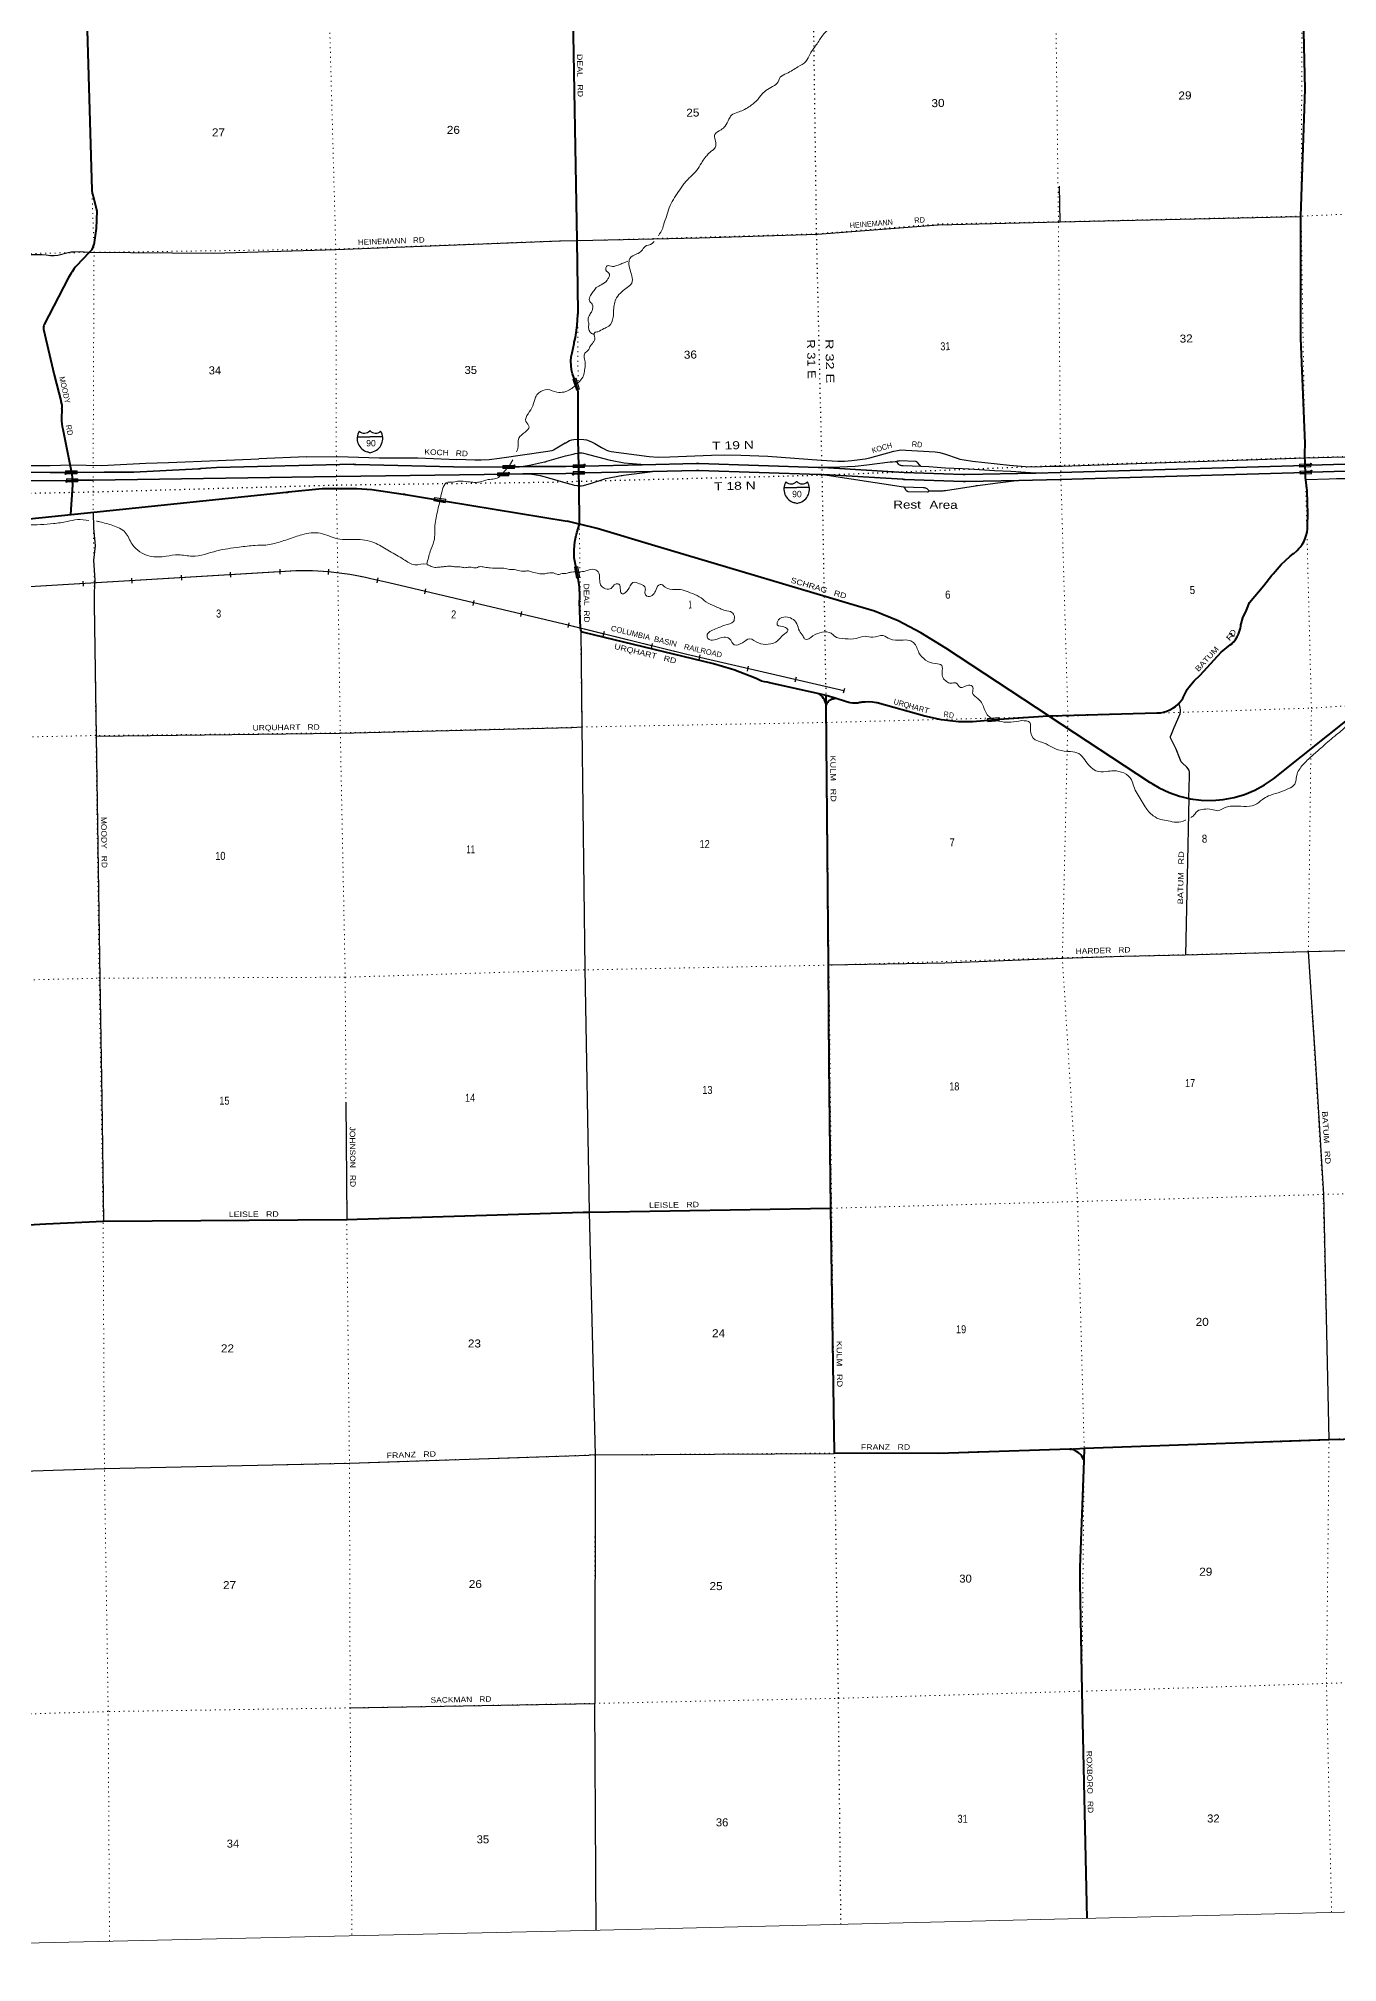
# Model space of a CAD drawing. Header units: feet. Extents: x 497223 to 751810, y -177792 to 12311.
# Drawn here: x 520297 to 548711, y -177792 to -135716 of the extents above; entities that cross this region are included whole.
import ezdxf
from ezdxf.enums import TextEntityAlignment as Align

# ---------------------------------------------------------------- set-up
doc = ezdxf.new("R2010")
doc.units = ezdxf.units.FT
doc.header["$LTSCALE"] = 70
doc.header["$PDMODE"] = 32
doc.header["$PDSIZE"] = 35
doc.linetypes.add('DOTTED', pattern=[1.5, 0.3, -1.2])
for name, color, linetype, lineweight in [('15', 7, 'Continuous', 25), ('18', 7, 'Continuous', 35), ('19', 7, 'Continuous', 25), ('26', 7, 'Continuous', 40), ('29', 7, 'Continuous', 25), ('34', 7, 'Continuous', 25), ('39', 7, 'Continuous', 13), ('4', 7, 'Continuous', 13), ('55', 7, 'Continuous', 13), ('6', 7, 'DOTTED', 25), ('61', 7, 'Continuous', 13), ('7', 7, 'DOTTED', 13)]:
    doc.layers.add(name, color=color, linetype=linetype, lineweight=lineweight)
for name, color, linetype in [('27', 7, 'Continuous'), ('30', 7, 'Continuous'), ('45', 7, 'Continuous')]:
    doc.layers.add(name, color=color, linetype=linetype)

msp = doc.modelspace()

# ---------------------------------------------------------------- linework, layer by layer
at = {"layer": '15'}
for p, q in [((527544.27, -144296.98), (527547.17, -144294.07)), ((527550.34, -144296.45), (527546.91, -144294.07)), ((527271.56, -144428.45), (527547.97, -144428.45)), ((527547.97, -144774.03), (527484.08, -144756.07)), ((527547.44, -144774.29), (527611.07, -144755.55)), ((536605.78, -145537.96), (536882.19, -145537.96)), ((536878.49, -145406.49), (536881.39, -145403.58)), ((536884.56, -145405.96), (536881.13, -145403.58)), ((536882.19, -145883.54), (536818.3, -145865.58)), ((536881.66, -145883.8), (536945.29, -145865.06))]:
    msp.add_line(p, q, dxfattribs=at)
for points in [[(527823.33, -144428.45), (527547.44, -144428.45), (527547.97, -144428.45)], [(537157.55, -145537.96), (536881.66, -145537.96), (536882.19, -145537.96)]]:
    msp.add_lwpolyline(points, dxfattribs=at)
for centre, radius, start, end in [((527574.19, -144463.55), 306.13, 148.44436, 254.43378), ((527425.59, -144180.95), 165.66, 227.34248, 315.8117), ((527669.28, -144180.95), 165.66, 224.18831, 312.69403), ((527520.68, -144463.55), 306.13, 283.08087, 31.62484), ((536908.41, -145573.06), 306.13, 148.44434, 254.43386), ((536759.81, -145290.46), 165.66, 227.34267, 315.8118), ((537003.5, -145290.46), 165.66, 224.18852, 312.69416), ((536854.9, -145573.06), 306.13, 283.08077, 31.62493)]:
    msp.add_arc(centre, radius, start, end, dxfattribs=at)
at = {"layer": '18'}
for p, q in [((531831.42, -145074.24), (532115.68, -145067.94)), ((530888.01, -145238.66), (531834.97, -145226.02)), ((531834.97, -145226.19), (532117.84, -145219.93)), ((542105.29, -145218.4), (542114.29, -145218.2))]:
    msp.add_line(p, q, dxfattribs=at)
for points in [[(548004.78, -145051.98), (548130.42, -145048.36), (553329.96, -144894.86), (558671.29, -144739.2), (559716.94, -144716.31)], [(521016.75, -145206.7), (521141.01, -145206.07), (521733, -145203.05), (522384, -145198.05), (523796, -145126.32), (523826.33, -145124.78), (523846, -145123.18), (524193.38, -145094.88), (527186, -145027.61), (527211, -145030.05), (527236, -145030.69), (529684, -145093.05), (530706, -145081.64), (530821.87, -145080.34)], [(530821.87, -145080.34), (531027, -145078.05), (531831.42, -145074.19)], [(532115.68, -145067.94), (532237.72, -145065.24), (533499.83, -145037.32)], [(537352.28, -145096.08), (534739.87, -145011.26), (534714.59, -145010.44), (534689.87, -145010.99), (533499.83, -145037.32)], [(537377.27, -145248.88), (534740.19, -145163.26), (534715.39, -145162.46), (534690.19, -145163.01), (533728.4, -145184.29)], [(542105.29, -145218.4), (540569.95, -145252.91), (540544.63, -145253.48), (540519.95, -145252.59), (539235.09, -145206.37), (537461.62, -145099.63), (537352.28, -145096.08)], [(542114.29, -145218.2), (542641.27, -145206.35), (548004.78, -145051.98)], [(548010.2, -145203.88), (548140.59, -145200.13), (553334.42, -145046.79), (558675.17, -144891.15), (559781.76, -144866.93)], [(505560.02, -146763.44), (508749, -146635.06), (508774, -146634.05), (508799, -146638.07), (509688, -146639.05), (510958, -146709.05), (511025.54, -146710.9), (512081.22, -146681.07), (513128, -146541.05), (518519, -145523.66), (518540.88, -145519.53), (518569, -145515.22), (518903.69, -145463.91), (519808, -145392.04), (519832.74, -145390.07), (519858, -145389.84), (521035.04, -145379.17)], [(510506, -146454.05), (510531, -146455.14), (511400.28, -146492.96), (512320.53, -146437.95), (513203, -146291.53), (513219.37, -146288.81), (513253, -146281.94), (517517, -145411.16), (517542, -145406.05), (517567, -145397.93), (518593.37, -145253.11), (519801, -145202.05), (520555, -145209.05), (521016.75, -145206.7)], [(521035.04, -145379.17), (521158.99, -145378.05), (521490, -145375.05), (526812, -145293.05), (530582, -145242.74), (530888.01, -145238.66)], [(532117.84, -145219.93), (532239.37, -145217.24), (533728.4, -145184.29)], [(537451.44, -145260.03), (537426.44, -145250.48), (537377.27, -145248.88)], [(541738.52, -145378.68), (540573.37, -145404.87), (540544.58, -145405.51), (540523.37, -145404.75), (539250.3, -145358.95), (539224.87, -145358.03), (539200.3, -145356.56), (537476.44, -145252.8), (537451.44, -145260.03)], [(541738.52, -145378.68), (542645.16, -145358.3), (548010.2, -145203.88)]]:
    msp.add_lwpolyline(points, dxfattribs=at)
at = {"layer": '19'}
for points in [[(530821.87, -145080.34), (530856, -145075.51), (531034.24, -145050.29), (531363, -144975.93), (531384.17, -144971.14), (531413, -144962.92), (531826.06, -144845.06)], [(531826.06, -144845.08), (531991, -144803.81), (532039.12, -144792.13), (532088.19, -144785.55), (532110.4, -144784.91)], [(533499.83, -145037.32), (533471.39, -145034.6), (533107.05, -144999.71), (532807.66, -144941.74), (532228.16, -144795.07), (532187.06, -144787.9), (532137.69, -144784.13), (532110.4, -144784.91)], [(537352.28, -145096.08), (537402.28, -145092.93), (537821.71, -145084.78), (538160.05, -145070.9), (538418.57, -145036.14), (538929.67, -144975.32), (538940.02, -144974.09), (538979.67, -144971.91), (539032.25, -144969.01), (539040.35, -144969.31), (539051.7, -144971.37), (539051.74, -144971.38)], [(539521.27, -144987), (539518.58, -144984.32), (539513.89, -144980.38), (539508.81, -144976.95), (539503.4, -144974.07), (539497.97, -144971.72), (539491.83, -144970.07), (539123.32, -144955.08), (539112.83, -144956.13), (539084.83, -144960.99), (539070.87, -144965.15), (539051.74, -144971.38)], [(539111.8, -145022.35), (539097.41, -145002.95), (539095.31, -145000.01), (539090.13, -144993.79), (539084.32, -144988.14), (539077.95, -144983.13), (539071.09, -144978.82), (539063.82, -144975.25), (539056.22, -144972.45), (539051.74, -144971.38)], [(539602.88, -145075.49), (539208.62, -145062.12), (539184.76, -145061.33), (539158.62, -145055.95), (539152.7, -145053.84), (539143.28, -145049.33), (539134.39, -145043.87), (539126.12, -145037.5), (539118.56, -145030.3), (539111.79, -145022.35)], [(539602.88, -145075.49), (539578.3, -145048.87), (539521.23, -144987.04)], [(542105.29, -145218.4), (541562.43, -145181.76), (541208.62, -145169.18), (540657.22, -145135.69), (540506.6, -145128.12), (540137.78, -145113.72), (539773.06, -145085.08), (539602.88, -145075.49)], [(531839.93, -145438.32), (531487, -145336.28), (531482.41, -145334.95), (531437, -145322.86), (531278.97, -145280.81), (531089.8, -145251.19), (530898.57, -145241.5), (530888.01, -145238.66)], [(532120.87, -145500.82), (532119.36, -145500.91), (532070.77, -145498.62), (532022.68, -145491.26), (531975.63, -145478.92), (531839.94, -145438.51)], [(532120.87, -145500.82), (532167.92, -145498.11), (532215.92, -145490.26), (532243.34, -145483.4), (532373.06, -145445.48), (532707.67, -145341.4), (533041.32, -145274.87), (533066.32, -145270.73), (533091.32, -145266.26), (533678.4, -145195.99), (533728.4, -145184.29)], [(537451.44, -145260.03), (537385.16, -145250.07), (537377.27, -145248.88)], [(539784.91, -145612.34), (539762.15, -145590.72), (539756.73, -145585.17), (539744.92, -145574.83), (539732.08, -145565.78), (539718.37, -145558.12), (539703.94, -145551.94), (539688.94, -145547.3), (539673.54, -145544.26), (539657.9, -145542.84), (539215.45, -145525.27), (537451.44, -145260.03)], [(539784.91, -145612.34), (539779.84, -145615.03), (539767.91, -145625.01), (539750.15, -145637.97), (539740.63, -145639.67), (539321.21, -145627.7), (539316.22, -145626.78), (539309.02, -145624.77), (539302.06, -145622.02), (539295.44, -145618.56), (539289.21, -145614.43), (539283.45, -145609.66), (539278.22, -145604.32), (539243.63, -145552.84), (539237.43, -145539.41), (539235.02, -145536.45), (539232.31, -145533.77), (539229.33, -145531.38), (539226.12, -145529.31), (539222.71, -145527.59), (539219.14, -145526.24), (539215.45, -145525.26)], [(539784.91, -145612.34), (539789.27, -145610.58), (539802.26, -145606.48), (539807.15, -145606.22), (540005.2, -145609.67), (540027.24, -145610.05), (540055.2, -145607.95), (540083.39, -145605.82), (540107.98, -145603.97), (540133.39, -145600.05), (540789.8, -145498.7), (540814.8, -145494.35), (540839.8, -145490.88), (541280.14, -145429.8), (541689.87, -145384.11), (541738.52, -145378.68)], [(542105.29, -145218.4), (542114.29, -145219.01), (542114.29, -145218.2)]]:
    msp.add_lwpolyline(points, dxfattribs=at)
at = {"layer": '26'}
for p, q in [((521562, -139873.05), (521509, -140230.05)), ((521400, -140406.05), (521128, -140684.05)), ((520947, -140954.05), (520424.64, -141970.38)), ((520811, -143822.05), (520799, -144027.05)), ((520827, -144260.05), (521016.75, -145206.7)), ((532115.68, -145067.94), (532110.4, -144784.91)), ((532117.84, -145219.93), (532115.68, -145067.94)), ((548010.2, -145203.88), (548004.78, -145051.98)), ((532120.87, -145500.82), (532117.84, -145219.93)), ((532129.25, -146339.83), (532120.87, -145500.82)), ((532129.25, -146339.83), (532129.27, -146339.76)), ((537373.72, -150048.76), (537373.03, -150048.25)), ((537725.18, -150145.33), (537525.96, -150082.89))]:
    msp.add_line(p, q, dxfattribs=at)
for points in [[(548004.78, -145051.98), (547995.46, -144790.53), (548001.14, -144574.35), (547907.08, -142271.6), (547911.82, -139602.69), (548004.55, -136823.17), (547946.66, -134315.46), (547859.49, -130902.71)], [(521263, -131531.05), (521344, -135034.05), (521464, -139035.05)], [(532110.4, -144784.91), (532104.76, -144482.38), (532103.26, -143514.56), (532103.22, -143489.76), (532101.9, -143464.56), (532100.99, -143447.13), (532093.43, -143396.37), (532008.68, -143129.74), (531981.07, -143051.18), (531958.95, -142960.37), (531946.45, -142867.74), (531943.69, -142774.32), (531950.71, -142681.12), (531967.44, -142589.16), (532011.06, -142383.21), (532015.32, -142358.21), (532021.35, -142333.21), (532040.85, -142252.31), (532083.29, -141993.43), (532097.1, -141754.53), (532098.4, -141732.07), (532098.08, -141704.53), (532080.04, -140135.01), (531981.81, -134810.96)], [(521477, -139114.05), (521577, -139484.05), (521562, -139875.05)], [(520407, -142073.05), (520637, -143068.05), (520793, -143665.05)], [(518457, -146386.05), (521510, -146077.05), (525718, -145636.67), (525743, -145634.05), (525768, -145632.05), (526502.89, -145554.71), (527260.93, -145554.61), (527587, -145579.05), (528275, -145680.37), (528300, -145684.05), (528325, -145687.21), (529202.19, -145832.91), (531859.48, -146274.29)], [(521035.04, -145379.17), (521038, -145479.05), (520997, -146128.05)], [(521016.75, -145206.7), (521033, -145310.05), (521035.04, -145379.17)], [(542405.68, -150534.81), (542430.68, -150531.13), (544761.05, -150466.7), (544836.12, -150461.31), (544907.61, -150447.73), (544977.3, -150426.75), (545044.4, -150398.6), (545108.2, -150363.59), (545167.99, -150322.11), (545223.11, -150274.6), (545272.97, -150221.59), (545306.15, -150177.95), (545324.94, -150151.79), (545336.93, -150127.95), (545423.83, -149955.16), (545437.63, -149927.71), (545456.6, -149905.16), (545573.3, -149766.46), (545706.3, -149636.58), (546169.16, -149136.07), (546364.54, -148978.76), (546398.35, -148951.54), (546414.54, -148934.93), (546440.24, -148908.58), (546481.71, -148856.03), (546517.45, -148799.44), (546547.09, -148739.43), (546570.29, -148676.64), (546586.8, -148611.78), (546593.28, -148567.26), (546596.86, -148539.72), (546603.22, -148517.26), (546641.08, -148383.56), (546722.92, -148216.09), (546788.79, -148053.11), (547096.32, -147681.87), (547277.05, -147453.2), (547300.28, -147420.31), (547475.19, -147221.85), (547669.89, -147042.75), (547702.07, -147016.93), (547749.52, -146978.84), (547752.07, -146976.74), (547818.77, -146921.72), (547828.01, -146914.1), (547866.72, -146871.93), (547893.62, -146842.63), (547937.52, -146783.43), (547974.98, -146719.96), (548005.61, -146652.92), (548029.07, -146583.05), (548045.09, -146511.11), (548053.51, -146437.89), (548054.2, -146408.43), (548054.78, -146383.43), (548057.64, -146358.43), (548060.6, -146115.86), (548046.4, -145606.74), (548013.97, -145309.6), (548010.2, -145203.88)], [(532129.25, -146339.83), (532124.36, -146338.67), (531859.49, -146274.54)], [(537373.72, -150048.76), (536283.8, -149805.62), (536238.41, -149795.49), (536233.8, -149794.91), (536177.59, -149785.55), (536113.59, -149767.85), (536051.79, -149743.56), (535992.86, -149712.95), (535507.37, -149525.62), (535504.25, -149524.42), (535457.37, -149510.61), (535058.45, -149393.08), (532223.31, -148706.97), (532199.2, -148701.13), (532173.31, -148682.32), (532170.33, -148678.81), (532166.18, -148672.75), (532164.82, -148670.24), (532156.51, -148645.25), (532155.58, -148620.24), (532133.52, -148028.95), (532132.59, -148003.95), (532135.39, -147978.95), (532137.44, -147914.22), (532128.59, -147713.86), (532098.84, -147515.53), (532016.13, -147074.81), (532015.18, -147060.39), (532013.7, -146890.15), (532030.02, -146720.69), (532058.88, -146578.86), (532062.61, -146560.53), (532072.18, -146528.86), (532129.25, -146339.83)], [(542405.68, -150534.81), (540142.99, -149047.34), (539600.48, -148712.32), (539104.77, -148449.37), (538584.3, -148239.68), (538214.05, -148127.36), (533781.22, -146809.21), (532517.28, -146432.24), (532129.25, -146339.83)], [(537527.75, -150292.9), (537519.13, -150254.83), (537506.4, -150217.31), (537489.81, -150181.31), (537469.54, -150147.25), (537445.83, -150115.5), (537418.93, -150086.4), (537373.72, -150048.76)], [(537525.96, -150082.89), (537524.18, -150082.33), (537373.72, -150048.76)], [(537527.75, -150292.9), (537526.19, -150109.91), (537525.96, -150082.89)], [(537527.75, -150292.9), (537527.88, -150293.49), (537530.33, -150286.78), (537539.68, -150265.79), (537551.17, -150245.89), (537564.68, -150227.29), (537580.06, -150210.22), (537597.13, -150194.84), (537615.73, -150181.33), (537635.63, -150169.84), (537656.63, -150160.5), (537678.48, -150153.39), (537700.96, -150148.62), (537725.18, -150145.33)], [(542405.68, -150534.81), (542380.68, -150537.45), (541308.89, -150606.26), (540732.13, -150660.47), (540710.8, -150662.68), (540682.13, -150662.1), (540575.73, -150660.07), (540422.99, -150656.84), (540239.73, -150638.79), (540052.06, -150614.92), (539687.54, -150534.47), (538641.28, -150243.95), (538627.05, -150240.88), (538536.36, -150227), (538444.72, -150222.68), (538378.13, -150226.53), (538356.42, -150227.78), (538328.13, -150230.64), (538315.45, -150231.92), (538294.94, -150233.99), (538265.45, -150240.69), (538219.91, -150249.05), (538164.15, -150253.33), (538108.24, -150251.77), (538052.8, -150244.37), (538022.17, -150236.96), (538001.67, -150232), (537972.17, -150222.75), (537725.18, -150145.33)], [(537625.81, -161298.76), (537625.75, -161295.01), (537590.6, -158160.32), (537576.15, -155983.68), (537527.75, -150292.9)], [(542405.68, -150534.81), (544602.26, -151978.84), (544627.26, -151993.3), (544652.26, -152008.37), (544811.46, -152104.3), (545029.12, -152207.63), (545256.38, -152287.64), (545490.75, -152343.45), (545729.68, -152374.47), (545970.54, -152380.33), (546210.7, -152360.99), (546447.52, -152316.65), (546678.4, -152247.8), (546900.83, -152155.19), (547112.35, -152039.84), (547310.66, -151903.02), (549112.23, -150472.36)], [(511498.82, -161915.77), (516474, -161823.05), (518531, -161750.05), (520461, -161641.05), (521719, -161582.05), (527032, -161546.05), (532212.91, -161385.75)], [(532212.91, -161385.69), (532350.72, -161382.75), (537622.98, -161298.81), (537625.81, -161298.76)], [(542859.38, -166564.01), (539984.51, -166659.61), (537708.8, -166651.71), (537625.81, -161298.76)], [(543175.17, -166547.02), (543180.31, -166546.74), (548526.72, -166356.7), (553947.24, -166226.99), (559287.29, -166097.55), (562111.58, -166009.32), (563645.03, -165950.05)], [(542859.38, -166564.01), (542881, -166563.29), (543175.17, -166547.02)], [(543166.09, -166815.95), (543154.79, -166789.77), (543137.92, -166754.64), (543117.48, -166721.47), (543093.68, -166690.62), (543066.79, -166662.43), (543037.09, -166637.2), (543004.93, -166615.21), (542970.63, -166596.71), (542934.6, -166581.89), (542897.21, -166570.92), (542883.88, -166568.49), (542859.38, -166564.01)], [(543166.09, -166815.95), (543166.11, -166815.27), (543175.17, -166547.02)], [(543236.35, -176829.64), (543125.54, -171867.08), (543079.11, -169481.89), (543082.08, -169155.55), (543166.09, -166815.95)]]:
    msp.add_lwpolyline(points, dxfattribs=at)
for centre, radius, start, end in [((521917.04, -139003.75), 453.94, 182.18072, 195.38935), ((521214.43, -140169.64), 300.7, 307.98054, 348.41108), ((522718.7, -141946.07), 2030.53, 141.57228, 150.75425), ((520590.52, -142051.18), 184.3, 154.16751, 188.72807), ((520561.43, -143771.13), 254.72, 348.46922, 24.61238), ((521590.92, -144050.06), 792.25, 178.33526, 195.36975)]:
    msp.add_arc(centre, radius, start, end, dxfattribs=at)
at = {"layer": '29'}
for p, q in [((542647.27, -139724.27), (542629.61, -138947.39)), ((531819.3, -144563.6), (531850.65, -144542.52)), ((526163, -144865.05), (525116, -144906.05)), ((532821.21, -144744.99), (533652, -144855.05)), ((531964.64, -150780.27), (532181.18, -150771.89)), ((545459.37, -152324.13), (545388.23, -155759.89)), ((527020.42, -158978.63), (527040.33, -161542.46)), ((532473.67, -166693.45), (532337.23, -166697.6)), ((532471, -166693.05), (537699, -166659.05)), ((527116.36, -172226.01), (532463.68, -172125.67)), ((532494.09, -177088.17), (532463.18, -172126.1))]:
    msp.add_line(p, q, dxfattribs=at)
for points in [[(531715.97, -140141.83), (532088.09, -140134.79), (534748.2, -140075.38), (537337.22, -139991.82), (539973.19, -139788.09), (542645.31, -139726.34), (547897.24, -139611.48)], [(520117.23, -140439.14), (520381.18, -140442.18), (520462.66, -140448.78), (520561.74, -140459.8), (520641.01, -140459.79), (520720.28, -140450.99), (520949.28, -140398.12), (521013.14, -140384.89), (521090.2, -140380.49), (521211.31, -140376.08), (521292.78, -140380.49), (521407.63, -140391.2)], [(521407.63, -140391.2), (524127.24, -140409.24), (526577.94, -140336.08), (526800.77, -140331.63), (531716.48, -140141.86)], [(531819.48, -144563.59), (531564.81, -144716.12), (531525.18, -144733.75), (531441.5, -144746.96), (530384.57, -144901.18), (530155.57, -144927.61), (529977.21, -144940.84), (529842.9, -144940.83), (529446, -144924.05)], [(531819.3, -144563.6), (531912.03, -144509.21), (531963.06, -144493.24), (532009.85, -144483.68), (532103.41, -144475.17)], [(532103.41, -144475.17), (532222.5, -144482.61), (532286.3, -144495.37), (532343.71, -144514.52), (532394.75, -144537.92), (532464.92, -144576.22), (532611.66, -144663.45), (532671.2, -144693.24), (532722.23, -144716.64), (532766.89, -144733.66), (532821.21, -144744.99)], [(537780, -144956.05), (537930.08, -144956.01), (538089.57, -144947.52), (538378.78, -144909.22), (538482.98, -144888.99), (539003.98, -144739.01), (539084.78, -144724.11), (539161.34, -144713.48), (539267.66, -144715.6), (539909.87, -144756.03), (540011.94, -144773.04), (540139.54, -144807.09), (540394.72, -144896.45), (540447.88, -144912.41), (540547.83, -144930.5), (540728.58, -144959.21), (541538.79, -145045.39), (541885.41, -145076.23), (542089, -145085.05)], [(542089, -145085.05), (542418, -145070.05), (542694, -145070.05), (544523, -145000.05), (546967, -144926.05), (548000, -144889.05), (548869, -144862.05), (553348, -144735.05), (557250, -144632.05), (558378, -144602.05), (558550.89, -144590.42)], [(519371, -145056.05), (520556, -145052.05), (521003, -145039.05), (521678, -145052.05), (522647, -145002.05), (523139, -144988.05), (524227, -144944.05), (525116, -144906.05)], [(526163, -144865.05), (526846, -144858.05), (527746, -144890.05), (528594, -144889.05), (529446, -144924.05)], [(533652, -144855.05), (533849.3, -144869.82), (534108.74, -144865.57), (535018.89, -144827.27), (535299.6, -144823.02), (535661.11, -144827.27), (536254, -144852.05)], [(536254, -144852.05), (537419, -144938.05), (537780, -144956.05)], [(550085, -145281.05), (549633.03, -145297.25), (549567.11, -145303.64), (549443.77, -145318.53), (549288.54, -145339.8), (549146.07, -145346.19), (548688.89, -145346.19), (548525.16, -145354.7), (548023.32, -145369.59)], [(521491.63, -146077.52), (521498.38, -146419.43), (521534.17, -146809.05), (521502.26, -147125.58), (521530.9, -147559.6), (521512.08, -147827.58), (521517.32, -148093.06), (521558.01, -150971.46), (521638.57, -156279.59), (521686.31, -158904.33), (521718.9, -161575.65)], [(532156.6, -148657), (532181.62, -150772.06), (532248.77, -156062.41), (532342.86, -161382.9), (532472.92, -166693.96), (532463.51, -172125.79)], [(545459.37, -152324.13), (545472.83, -151856.9), (545470.69, -151755.83), (545464.32, -151724.98), (545447.3, -151687.75), (545413.29, -151648.39), (545311.21, -151554.78), (545289.94, -151532.43), (545264.43, -151461.16), (545179.37, -151256.91), (545056.03, -151010.11), (545056.02, -150980.33), (545077.3, -150929.26), (545141.09, -150784.59), (545266.55, -150487.79), (545277.19, -150444.17), (545279.31, -150404.81), (545268.68, -150346.3), (545238.87, -150262.08)], [(521556, -150971.5), (526894.82, -150906.98), (531964.68, -150780.24)], [(537579.95, -155975.51), (540123.74, -155929.48), (542702.15, -155826.07), (544034.95, -155786.23), (545379.97, -155752.07), (548065.99, -155683.88), (550681.65, -155617.68)], [(548070.01, -155683.76), (548214.36, -157901.03), (548405.41, -160999.07), (548520.58, -166352.84), (548520.57, -166352.96)], [(511046.52, -167267.85), (516362.42, -167161.53), (521741.34, -166991.58), (527101.14, -166870.3), (532337.02, -166697.65)]]:
    msp.add_lwpolyline(points, dxfattribs=at)
at = {"layer": '34'}
for p, q in [((521264.76, -147583.7), (521271.43, -147694.11)), ((522334.86, -147516.44), (522341.53, -147626.85)), ((523418.83, -147453.57), (523425.5, -147563.98)), ((524488.93, -147386.3), (524495.6, -147496.71)), ((525572.9, -147323.43), (525579.57, -147433.84)), ((526643.29, -147324.48), (526634.59, -147434.75)), ((527720.44, -147510.55), (527695.06, -147618.21)), ((528764.65, -147753.98), (528739.28, -147861.64)), ((529820.89, -148005.61), (529795.51, -148113.27)), ((530865.1, -148249.05), (530839.72, -148356.71)), ((531898.28, -148492.54), (531872.91, -148600.2)), ((532669.44, -148682.9), (532642.84, -148790.26)), ((533722.74, -148946.54), (533696.14, -149053.9)), ((534764.3, -149197.13), (534739.45, -149304.91)), ((535821.76, -149443.56), (535796.91, -149551.34)), ((536867.16, -149681.84), (536842.31, -149789.63)), ((537924.61, -149928.27), (537899.77, -150036.05))]:
    msp.add_line(p, q, dxfattribs=at)
at = {"layer": '34', "lineweight": 13}
for points in [[(525943.13, -147354.66), (519620.47, -147736.64), (516696.01, -147921.89)], [(531910.13, -148553), (527960.73, -147622.15), (527567.28, -147529.42)], [(531903.99, -148551.07), (534475.31, -149188.1), (537913.67, -149980.65)]]:
    msp.add_lwpolyline(points, dxfattribs=at)
at = {"layer": '34'}
for points in [[(525927.04, -147356.74), (519620.53, -147737.74)], [(531912.7, -148554.36), (527960.47, -147623.23), (527567.03, -147530.5), (527452.11, -147504.43), (527337.25, -147481.14), (527221.91, -147459.82), (527105.62, -147439.66), (526989.38, -147422.27), (526873.33, -147407.01), (526756.33, -147392.9), (526639.37, -147381.56), (526522.6, -147372.35), (526404.73, -147364.95), (526287.69, -147359.83), (526170.36, -147356.01), (526052.42, -147354.83), (525929, -147355.94)], [(537913.42, -149981.73), (534475.05, -149189.17), (531912.78, -148554.39)]]:
    msp.add_lwpolyline(points, dxfattribs=at)
at = {"layer": '34', "lineweight": 13}
msp.add_arc((526040.15, -154088.33), 6734.35, 76.89313, 90.85956, dxfattribs=at)
at = {"layer": '39'}
for p, q in [((530399.76, -145280.05), (530596.58, -145057.15)), ((530596.58, -145057.15), (530676.24, -144930.77)), ((529008.14, -147243.17), (529009.63, -147243.03))]:
    msp.add_line(p, q, dxfattribs=at)
for points in [[(533855.27, -140029.25), (533951.68, -139866.39), (533967.92, -139799.47), (534035.02, -139608.26), (534092.12, -139419.34), (534183.5, -139233.48), (534293.49, -139065.22), (534415.54, -138896.61), (534573.71, -138724.96), (534696.94, -138598.61), (534797.21, -138442.71), (534882.3, -138319.46), (534946.5, -138241.11), (535005.35, -138187.07), (535068.28, -138134.94), (535112.55, -138063.19), (535091.46, -137812.05), (535227.54, -137713.53), (535317.77, -137630.42), (535400.06, -137479.05), (535452.03, -137395), (535595.09, -137330.52), (535710.46, -137282.94), (535837.15, -137208.86), (535929.84, -137141.78), (536035.76, -137044.12), (536090.03, -136970.08), (536174.06, -136881.09), (536314.27, -136786.49), (536456.48, -136691.82), (536523.31, -136563.05), (536661.84, -136480.57), (536909.31, -136336.6), (537085.03, -136216.82), (537178.94, -136049.01), (537310.36, -135855.97), (537453.34, -135644.48), (537554.9, -135534.85), (537711.18, -135367.29), (537782.25, -135246.45), (537868.84, -135105.03), (538019.75, -134889.29), (538154.92, -134686.07), (538219.85, -134561.38), (538308.62, -134425.94), (538309.72, -134321.18), (538368.17, -134253.06), (538404.8, -134195.63), (538480.62, -134100.84), (538480, -134078.7), (538466.97, -133972.34), (538468.52, -133883.68), (538469.74, -133782.95), (538527.91, -133704.77), (538593.84, -133543.8), (538554.62, -133436.16), (538537.47, -133398.38), (538494.13, -133359.33), (538428.9, -133328.96), (538346.98, -133276.91), (538321.88, -133098.38), (538408.47, -132956.96), (538576.72, -132930.03), (538686.44, -132896.71), (538733.78, -132790.64)], [(532088.65, -143250.65), (532139.58, -143206.58), (532216.85, -143091.61), (532243.58, -142968), (532257.58, -142820.58), (532235.95, -142694.32), (532249.33, -142597.27), (532323.99, -142532.72), (532358.21, -142461.26), (532431.85, -142360.49), (532467.41, -142264.82), (532458.18, -142150.29), (532529.99, -142128.11), (532662.88, -142059.9), (532770.09, -142008.52), (532867.17, -141810.41), (532877.03, -141659.09), (532895.16, -141515.58), (532941.94, -141389.39), (533056.84, -141253.21), (533177.06, -141163.2), (533272.98, -141067.83), (533274.52, -140906.68), (533247.65, -140808.76), (533213.23, -140656.68), (533233.7, -140525.19), (533383.9, -140428.28), (533488.65, -140360.87), (533564.47, -140266.07), (533717.59, -140201.31), (533762.25, -140157.24)], [(533185.13, -140586.99), (533123.59, -140616.93), (533035.92, -140647.61), (532920.45, -140691.17), (532850.31, -140701.22), (532737.28, -140688.31), (532707.7, -140781.79), (532786.62, -140870.18), (532770.49, -140941.12), (532734.04, -141004.59), (532608.07, -141104.84), (532499.02, -141162.31), (532433.08, -141250.78), (532371.05, -141335.11), (532348.17, -141452.57), (532404.47, -141523.47), (532420.96, -141609.6), (532400.75, -141678.65), (532354.7, -141758.5), (532317.35, -141862.27), (532331.66, -141942.42), (532329.94, -142025.04), (532344.08, -142099.15), (532367.49, -142144.81), (532390.16, -142164.31), (532426.74, -142177.37), (532445.06, -142184.9)], [(530753.2, -144755.95), (530778.83, -144690.6), (530806.31, -144454.64), (530942.33, -144325.16), (531026.43, -144210.81), (530959.85, -144093.43), (531004.66, -143921.51), (531111.66, -143746.34), (531170.29, -143562.07), (531242.66, -143464.05), (531430.06, -143393.9), (531638.5, -143450.69), (531792.92, -143448.51)], [(531793.46, -143448.26), (531911.61, -143400.35), (532088.65, -143250.65)], [(529088.94, -145773.99), (529105.68, -145697.88), (529248.85, -145421.38), (529405, -145413.05), (529407.32, -145412.18), (529646.14, -145403.38), (529939.59, -145415.62), (530135.38, -145363.41), (530383.12, -145298.1), (530399.76, -145280.05)], [(528793.8, -147209.93), (528866.97, -146934.02), (528946.92, -146711.1), (528973.44, -146324.26), (529043.02, -145982.83), (529088.94, -145773.99)], [(519038.99, -146411.77), (519214.68, -146406.76), (519388.98, -146385.17), (520057.16, -146355.71), (520626.9, -146324.19), (520923.26, -146280.03), (521149.35, -146237.28), (521401.86, -146255.14)], [(521565.41, -146268.38), (521636.32, -146285.89), (521923.06, -146364.66), (522195.24, -146520.18), (522346.86, -146774.69), (522735.61, -147036.53), (523087.13, -147039.56), (523359.63, -147007.95), (523657.46, -147038.21), (524197.39, -146920.77), (524683.83, -146840.62), (525036.51, -146801.38), (525267.3, -146792.74), (525583.26, -146724.05), (525910.43, -146612.88), (526056.15, -146567.71), (526461.23, -146537.48), (526837.08, -146654.7), (527285.28, -146671.9), (527682.66, -146760.53), (527975.11, -146925.7), (528283.95, -147106.64), (528531.32, -147226.44), (528788.05, -147209.23), (528794.3, -147210.66)], [(531880.9, -147398.61), (531833.9, -147415.79), (531724.52, -147422.12), (531686.55, -147438.98), (531577.51, -147408.97), (531541.22, -147401.65), (531416.91, -147412.18), (531326.77, -147424.05), (531238.28, -147417.77), (531101.05, -147384.3), (531012.21, -147359.92), (530937.97, -147363.41), (530865.66, -147362.85), (530700.37, -147331.95), (530597.83, -147325.95), (530478.83, -147300.16), (530380.46, -147302.13), (530179.43, -147292.07), (530052.6, -147276.5), (529945.96, -147266.56), (529854.13, -147294.55), (529727.26, -147276.97), (529615.04, -147289.27), (529546.47, -147274.55), (529480.1, -147269.84), (529433.93, -147270.76), (529355.43, -147262.27), (529270.92, -147253.9), (529212.82, -147261.1), (529134.69, -147270.71), (529028.45, -147280.88), (528966.21, -147282.13), (528915.79, -147271.06), (528862.15, -147249.9), (528818.76, -147235.44), (528802.49, -147218.26), (528793.45, -147210.13)], [(531879.67, -147398.96), (531956.37, -147384.64), (532117.63, -147385.02)], [(532117.63, -147385.02), (532269.53, -147359.64), (532465.87, -147329.9), (532552.49, -147405.98), (532573.35, -147576.57), (532606.54, -147684.38), (532702.93, -147750.12), (532825.39, -147740.6), (532915.34, -147647.42), (532991.9, -147651.29), (533025.65, -147779.22), (533066.2, -147862.66), (533127.91, -147838.75), (533238.28, -147684.57), (533300.71, -147614.33), (533444.28, -147640.46), (533548.44, -147695.91), (533572.35, -147759.67), (533562.47, -147838.5), (533606.77, -147911.76), (533718.95, -147894.47), (533790.75, -147799.8), (533865.62, -147670.79), (533919.56, -147657.18), (534005.74, -147717.16), (534224.31, -147763.32), (534377.49, -147773.07), (534552.29, -147836.58), (534751.94, -147925.57), (534897.81, -148034.21), (535089.7, -148133.48), (535205.75, -148182.55), (535317.56, -148223.68), (535463.59, -148265.86), (535518.61, -148362.98), (535499.25, -148462.21), (535308.5, -148548.18), (535141.32, -148613.35), (535010.1, -148669.43), (534925.9, -148752.38), (534938.42, -148840.64), (535082, -148866.77), (535297.6, -148806.28), (535411.3, -148843.33), (535515.57, -148975.3), (535695.38, -148929.92), (535852.01, -148846.93), (536043.56, -148934.13), (536259.68, -148964.25), (536468.63, -148881.78), (536578.06, -148765.9), (536633.23, -148724.05), (536689.84, -148662.03), (536633.66, -148595.15), (536454.95, -148535.78), (536482.24, -148432.29), (536645.41, -148367.24), (536775.19, -148403.84), (536884.88, -148513.5), (536939.52, -148669.04), (537023.36, -148789.51), (537067.43, -148854.72), (537234.38, -148781.5), (537441.38, -148701.11), (537637.17, -148723.75), (537701.17, -148782.35), (537944.27, -148841.91), (538179.59, -148839.26), (538377.37, -148789.33), (538544.96, -148810.76), (538771.23, -148772.11), (538922.24, -148848.38), (539166.39, -148873.67), (539351.73, -148882.51), (539441.65, -148932.32), (539556.38, -149150.59), (539701.65, -149309.6), (539919.06, -149386), (540052.92, -149424.49), (540063.27, -149579.27), (540082.61, -149695.53), (540155.27, -149776.04), (540252.95, -149815.56), (540365.47, -149810.35), (540462.82, -149910.29), (540636.48, -149861.06), (540736.17, -149900.52), (540729.6, -150025.57), (540854.03, -150158.98), (540937.42, -150263.36), (541050.82, -150505.84), (541134.87, -150580.05)], [(545500.31, -152748.65), (545543.03, -152726.55), (545648.44, -152610.78), (545788.15, -152570.56), (545959.25, -152573.76), (546088.87, -152604.32), (546273.75, -152524.55), (546395.93, -152504.97), (546661.63, -152509.51), (546902.14, -152476.51), (547067.87, -152359.02), (547202.49, -152280.68), (547409.77, -152210.35), (547642.68, -152121.17), (547776.68, -152020.7), (547817.7, -151832.24), (547956.04, -151598.72), (548147.95, -151410.01), (548344.32, -151237.28), (548649.84, -150972.88), (548785.94, -150862.24), (548960.31, -150713.31), (549201.86, -150604.73), (549491.12, -150588.46), (549727.4, -150620.02), (549789.91, -150769.29), (549922.93, -150777.6), (550222.38, -150549.58), (550546.24, -150403.44), (550759.94, -150347.02), (551108.35, -150359.28), (551466.34, -150282.66), (551691.38, -150199.74), (552072.15, -150074.14), (552237.1, -150000.98), (552410.82, -149953.76), (552579.11, -149856.34), (552813.97, -149765.09), (553045.79, -149853.16), (553125.04, -149881.12), (553412.14, -150003.88), (553493.17, -150023.73), (553622.79, -150054.29), (553785.74, -150053.69), (553945.72, -150018.94), (554190.67, -150144.9), (554453.69, -150197.86), (554686.61, -150181.17), (554990, -150166.52), (555209.43, -150315.36), (555310.08, -150461.54), (555487.08, -150676.03), (555701.26, -150853.22), (556005.4, -151009.73), (556324.47, -151629.01), (556473.44, -151920.83), (556570.86, -152095.29), (556727.32, -152366.76), (556989.14, -152592.94), (557263.52, -152764.39), (557513.41, -153067.44), (557608.78, -153384.95), (557534.76, -153616.64), (557446.68, -153848.73), (557521.71, -154086.25), (557821.73, -154311.35), (558046.75, -154516.43), (558293, -154761.18), (558477.25, -154947.27), (558756.33, -155142.75), (559013.05, -155258.32), (559081.36, -155326.86), (559439.96, -155199.88), (559791.47, -155034.83), (560099.16, -155030.12)], [(541134.41, -150579.65), (541360.82, -150656.14), (541566.33, -150666.41), (541800.81, -150633.58)], [(541800.81, -150633.58), (541983.03, -150674.72), (541997.91, -150847.5), (542098.23, -151054.1), (542244.55, -151106.34), (542603.3, -151273.38), (542871.97, -151312.07), (543052.18, -151353.27), (543182.82, -151492.56), (543295.31, -151630.34), (543426.83, -151729.31), (543650.59, -151745.11), (543819.18, -151730.26), (544035.8, -151778.49), (544206.98, -151928.7), (544253.24, -152072.39), (544418.47, -152369.79), (544505.1, -152518.37), (544681.59, -152714.75), (544846.84, -152796.66), (545006.62, -152826.36), (545186.49, -152855.49), (545382.38, -152809.65), (545388.69, -152806.39)]]:
    msp.add_spline(points, degree=3, dxfattribs=at)
at = {"layer": '4'}
msp.add_lwpolyline([(497222.97, 5471.78), (528293.91, 6177.1), (559363.85, 6925.15), (590432.73, 7715.93), (621500.49, 8549.46), (652567.07, 9425.72), (683632.43, 10344.71), (714696.49, 11306.43), (745759.19, 12310.89), (751809.62, -170897.82), (720494.89, -171910.42), (689178.8, -172879.94), (657861.41, -173806.39), (626542.78, -174689.76), (595222.96, -175530.05), (563902.01, -176327.26), (532580.01, -177081.38), (501256.99, -177792.42)], close=True, dxfattribs=at)
at = {"layer": '55'}
msp.add_line((530585.46, -145278.35), (530501, -145279.5), dxfattribs=at)
for points in [[(530707.34, -145119.81), (530457.35, -145122.28), (530456.71, -145057.29), (530706.7, -145054.82)], [(530698.78, -145062.89), (530464.78, -145065.2), (530465.26, -145114.2), (530699.26, -145111.89)], [(532241.99, -145100.42), (531992.05, -145105.65), (531990.69, -145040.66), (532240.64, -145035.43)], [(548130.97, -145083.82), (547881.09, -145091.49), (547879.1, -145026.52), (548128.98, -145018.85)], [(548121.22, -145027.09), (547887.33, -145034.26), (547888.83, -145083.24), (548122.72, -145076.07)], [(520889.6, -145173.5), (521139.59, -145170.61), (521140.34, -145235.6), (520890.36, -145238.49)], [(520897.68, -145181.4), (521131.68, -145178.69), (521132.25, -145227.69), (520898.26, -145230.4)], [(520909.77, -145346.87), (521159.77, -145345.23), (521160.19, -145410.23), (520910.2, -145411.87)], [(521151.82, -145353.27), (520917.81, -145354.81), (520918.14, -145403.82), (521152.14, -145402.28)], [(531988.82, -145188.46), (532238.74, -145182.1), (532240.39, -145247.08), (531990.47, -145253.44)], [(548142.03, -145233.73), (547892.14, -145241.11), (547890.22, -145176.14), (548140.11, -145168.76)], [(548132.35, -145176.99), (547898.45, -145183.89), (547899.89, -145232.87), (548133.79, -145225.97)]]:
    msp.add_lwpolyline(points, close=True, dxfattribs=at)
for points in [[(530501.98, -145279.49), (530335.49, -145281.75), (530334.6, -145216.75), (530584.58, -145213.35), (530585.46, -145278.35)], [(530576.69, -145221.45), (530342.7, -145224.63), (530343.37, -145273.64), (530501.87, -145271.49)], [(530500.89, -145271.5), (530577.35, -145270.46), (530576.69, -145221.45)]]:
    msp.add_lwpolyline(points, dxfattribs=at)
for p in [(530706.75, -145059.82), (532240.74, -145040.43), (548129.13, -145023.85), (548140.26, -145173.76), (520890.3, -145233.49), (520910.17, -145406.87), (530584.65, -145218.35), (531990.35, -145248.44)]:
    msp.add_point(p, dxfattribs=at)
at = {"layer": '6'}
for points in [[(537849.61, -176957.54), (537796.14, -172013.87), (537712.91, -166651.13), (537646, -161295.98), (537586.24, -155980.91), (537536.75, -150673.6), (537440.29, -145268.94), (537317.1, -139987.89), (537245.16, -134669.14), (537158.91, -131158.17)], [(563112.65, -144425.6), (558683.37, -144591.38), (553344.13, -144749.93), (548000.45, -144886.93)], [(547999.99, -144887.08), (542652.98, -145058.77), (537439.93, -145269.19), (531839.32, -145412.12)], [(500558, -146062.05), (505544.81, -145945.54), (510752.67, -145860.72), (516195.52, -145774.78), (518754.32, -145684.59), (521490.6, -145630.65), (526813.66, -145479.92), (531838, -145412.05)]]:
    msp.add_lwpolyline(points, dxfattribs=at)
at = {"layer": '61'}
for p, q in [((532054.18, -143146.87), (531982.98, -143170.46)), ((531983.34, -143171.18), (532061.95, -143408.5)), ((532062.3, -143408.14), (532133.5, -143384.55)), ((528959.93, -145753.72), (529206.76, -145793.4)), ((529206.76, -145793.4), (529194.86, -145867.45)), ((532092.18, -147260.81), (532138.44, -147506.49)), ((532138.44, -147506.49), (532064.73, -147520.37)), ((541055.23, -150584.05), (541304.45, -150564.3)), ((541304.45, -150564.3), (541310.37, -150639.06))]:
    msp.add_line(p, q, dxfattribs=at)
for points in [[(532049.53, -143156.83), (531993.19, -143175.5), (532066.95, -143398.16), (532123.28, -143379.5)], [(531999.87, -145097.48), (531998.85, -145048.48), (532232.81, -145043.59), (532233.82, -145092.59)], [(532230.94, -145190.29), (531997.01, -145196.25), (531998.26, -145245.24), (532232.19, -145239.28)], [(529197.59, -145800.02), (528966.55, -145762.88), (528957.19, -145821.14), (529188.23, -145858.28)], [(532085.79, -147270.15), (532027.82, -147281.06), (532071.11, -147511.02), (532129.09, -147500.1)], [(541063.83, -150591.39), (541068.5, -150650.21), (541301.76, -150631.71), (541297.1, -150572.9)]]:
    msp.add_lwpolyline(points, close=True, dxfattribs=at)
for points in [[(532133.15, -143383.84), (532054.54, -143146.52), (532054.18, -143146.87)], [(529194.86, -145867.45), (528948.03, -145827.77), (528959.93, -145753.72)], [(532064.73, -147520.37), (532018.48, -147274.68), (532092.18, -147260.81)], [(541310.37, -150639.06), (541061.16, -150658.82), (541055.23, -150584.05)]]:
    msp.add_lwpolyline(points, dxfattribs=at)
at = {"layer": '7'}
for p, q in [((532102.06, -143396.03), (532115.12, -145035.65)), ((532115.12, -145038.06), (532118.17, -145250.19)), ((548007.32, -145174.91), (548005.07, -145087.59))]:
    msp.add_line(p, q, dxfattribs=at)
for points in [[(542495.27, -131031.41), (542542.31, -134449.09), (542606.98, -139723.74), (542652.98, -145058.77), (542814.04, -150534.67), (542691.86, -155818.66), (543025.7, -161150.12), (543170.18, -166545.36), (543119.26, -171859.55), (543235.77, -176829.7)], [(548003.42, -145023.78), (547999.9, -144886.84), (547915.04, -139601.25), (547940.38, -134307.93), (547857.49, -130902.76)], [(521850.73, -177327.54), (521821.96, -172304.08), (521739.35, -166993.98), (521710.85, -161576.16), (521624.22, -156266.14), (521553.73, -150959.82), (521490.6, -145630.65), (521512.08, -140393.49), (521338.34, -135044.97), (521256.89, -131525.55)], [(526622.55, -131404.77), (526652.67, -134960.81), (526800.55, -140321.92), (526813.66, -145479.92), (526898.87, -150891.97), (527006.07, -156245.02), (527040.27, -161544.02), (527099.15, -166872.7), (527114.3, -172224.39), (527154.15, -177199.34)], [(531955.85, -131280.55), (531983.74, -134809.24), (532076.12, -140139.5), (532101.16, -143283.04)], [(562981, -139156.05), (558508.74, -139274.34), (553205.93, -139368.49), (547915.04, -139601.25), (542606.98, -139723.74), (539974.73, -139772.29), (537316.74, -139988.14), (532076.12, -140139.5), (531716.1, -140141.96)], [(531716.16, -140141.4), (526800.55, -140321.92), (521512.08, -140393.49), (518896.12, -140437.76), (516165.9, -140492.36), (510801.81, -140599.64), (505397, -140588.46), (500440, -140704.05)], [(532116.82, -145249.47), (532117.91, -145386.26), (532181.62, -150772.06), (532248.77, -156062.41), (532342.86, -161382.9), (532472.92, -166693.96), (532463.51, -172125.79)], [(548581.62, -176690.97), (548470.25, -171689.52), (548526.42, -166346.99), (548395.23, -160995.68), (548072, -155684.05), (548140.73, -150359.29), (548008.93, -145237.78)], [(541305.96, -150574.44), (542814.04, -150534.67), (548140.73, -150359.29), (553563.63, -150026.11), (558899.39, -149959.22), (563245, -149806.05)], [(531964.76, -150780.03), (532181.62, -150772.06), (537536.39, -150673.85), (541113.99, -150579.5)], [(531964.73, -150780.3), (526898.7, -150901.21), (521553.73, -150959.82), (516239.87, -151068.11), (513577.1, -151284.34), (510897.81, -151273.54), (505644.27, -151295.55), (500677, -151457.05)], [(563376.17, -155077.8), (558959.3, -155207.83), (553371.68, -155549.72), (548072, -155684.05), (542691.86, -155818.66), (537585.88, -155981.16), (532078.43, -156087.73)], [(500795, -156809.05), (505761.65, -156637.14), (511056.37, -156564.79), (516312.65, -156388.47), (521624.22, -156266.14), (527006.07, -156245.02), (532088.35, -156087.7)], [(532212.75, -161385.53), (532342.86, -161382.9), (537645.64, -161296.23), (543025.7, -161150.12), (548395.23, -160995.68), (553449.36, -160858.24), (559074.86, -160575.69), (563506.6, -160465.53)], [(532212.04, -161385.67), (527040.27, -161544.02), (521710.85, -161576.16), (516474.04, -161823.75), (511498.97, -161917.66)], [(563645, -165950.05), (559293.13, -166091.69), (553904.78, -166220.49), (548526.42, -166346.99), (543170.18, -166545.36), (539996.21, -166647.55), (537712.55, -166651.38), (532472.92, -166693.96), (532337.06, -166697.6)], [(508555.98, -167314.98), (511044.57, -167272.27), (516362.52, -167167.92), (521739.35, -166993.98), (527099.15, -166872.7), (532336.93, -166697.47)], [(532454.87, -172125.8), (537795.78, -172014.12), (543119.26, -171859.55), (548470.25, -171689.52), (553927.62, -171510.43), (559289.62, -171374.32), (563775, -171235.05)], [(532463.68, -172125.51), (527114.3, -172224.39), (521821.96, -172304.08), (516497.01, -172460.88), (511165.4, -172585.63), (506285.98, -172700.02)]]:
    msp.add_lwpolyline(points, dxfattribs=at)

# ---------------------------------------------------------------- texts
at = {"layer": '15'}
msp.add_text('90', height=140, dxfattribs=at).set_placement((527570.23, -144636.56), align=Align.CENTER)
msp.add_text('90', height=140, dxfattribs=at).set_placement((536782.33, -145748.37))
at = {"layer": '27'}
for s, rotation, width, p in [('DEAL   RD', 271.057, 1.2, (532074.79, -136055.69)), ('MOODY', 283.016, 0.95, (520747.38, -143124.86)), ('RD', 281.334, 0.9, (520890.18, -144174.78)), ('DEAL  RD', 270.678, 1.15, (532222.12, -147638.19)), ('SCHRAG   RD', 343.44, 1.2, (536739.97, -147611.52)), ('URQHART   RD', 346.396, 1.2, (532880.74, -149061.55)), ('BATUM', 47.238, 1.2, (545669.16, -149573.71)), ('KULM   RD', 270.716, 1.25, (537615.25, -151395.89)), ('LEISLE   RD', 0.346, 1.2, (524460.9, -161489.57)), ('LEISLE   RD', 0.936, 1.2, (533653.75, -161291.47)), ('KULM   RD', 270.716, 1.25, (537752.25, -164196.89)), ('FRANZ   RD', 0.096, 1.2, (538283.87, -166580.42)), ('ROXBORO   RD', 271.343, 1.15, (543219.84, -173163.44))]:
    msp.add_text(s, height=120, rotation=rotation, dxfattribs=dict(at, width=width)).set_placement(p)
for s, rotation, width, p in [('R', 45.715, 1.65, (546411.36, -148837.94)), ('D', 57.725, 1.3, (546467.43, -148745.58)), ('U', 344.481, 0.95, (539044.95, -150283.39)), ('R', 344.481, 0.95, (539155.57, -150314.1)), ('Q', 344.481, 0.9, (539267.11, -150345.08)), ('H', 344.481, 0.85, (539376.35, -150375.42)), ('A', 344.481, 1.05, (539485.15, -150405.62)), ('R', 344.481, 0.95, (539596.22, -150436.46)), ('T', 344.481, 1.15, (539707.3, -150467.31)), ('R', 353.552, 0.75, (540144.06, -150554.87)), ('D', 353.552, 0.75, (540260.97, -150571.86))]:
    msp.add_text(s, height=120, rotation=rotation, dxfattribs=dict(at, width=width)).set_placement(p, align=Align.CENTER)
at = {"layer": '30'}
for s, rotation, width, p in [('HEINEMANN', 4.643, 0.95, (538047.68, -139865.06)), ('RD', 4.42, 0.85, (539456.81, -139754.65)), ('HEINEMANN   RD', 2.211, 1.1, (527285.8, -140232.85)), ('KOCH   RD', 357.648, 1.15, (528735.81, -144814.81)), ('KOCH', 16.059, 0.95, (538543.29, -144788.38)), ('RD', 356.398, 0.85, (539394.62, -144643.43)), ('URQUHART   RD', 0.692, 1.15, (524982.31, -150850.09)), ('MOODY   RD', 270.869, 1.15, (521664.84, -152738.68)), ('BATUM   RD', 88.814, 1.25, (545330.92, -154650.1)), ('HARDER   RD', 1.712, 1.15, (542985.12, -155737.58)), ('BATUM   RD', 273.529, 1.25, (548373.32, -159178.99)), ('JOHNSON   RD', 270.445, 1.15, (527104.57, -159512.9)), ('FRANZ   RD', 1.889, 1.2, (527913.89, -166763.46)), ('SACKMAN   RD', 1.075, 1.15, (528873.39, -172113.03))]:
    msp.add_text(s, height=120, rotation=rotation, dxfattribs=dict(at, width=width)).set_placement(p)
at = {"layer": '34', "width": 1.05}
msp.add_text('COLUMBIA  BASIN', height=120, rotation=346.086, dxfattribs=at).set_placement((532807.24, -148665.33))
at = {"layer": '34'}
msp.add_text('RAILROAD', height=120, rotation=347.02, dxfattribs=at).set_placement((534407.2, -149068.2))
at = {"layer": '45', "width": 1.25}
for s, p in [('Rest', (538995.95, -145996.71)), ('Area', (539784.49, -146001.34))]:
    msp.add_text(s, height=175, dxfattribs=at).set_placement(p)
at = {"layer": '6'}
for s, rotation, width, p in [('R 31 E', 271.336, 1.2, (537104.62, -142299.52)), ('R 32 E', 271.336, 1.35, (537507.68, -142290.63)), ('T 19 N', 1.462, 1.3, (535034.03, -144711.05)), ('T 18 N', 1.462, 1.3, (535075.21, -145597.93))]:
    msp.add_text(s, height=175, rotation=rotation, dxfattribs=dict(at, width=width)).set_placement(p)
at = {"layer": '7'}
for s, width, p in [('30', 1.1, (539831.96, -137218.63)), ('29', 1.1, (545234.27, -137052.09)), ('25', 1.1, (534469.05, -137429.07)), ('32', 1.1, (545259.77, -142368.56)), ('36', 1.1, (534415.5, -142721.41)), ('31', 0.85, (540026.01, -142536.37)), ('5', 0.9, (545481.15, -147865.93)), ('1', 0.45, (534518.32, -148182.22)), ('6', 0.9, (540131.08, -147966.8)), ('8', 0.9, (545746.21, -153304.66)), ('7', 0.9, (540225.69, -153384.25))]:
    msp.add_text(s, height=175, rotation=1.626, dxfattribs=dict(at, width=width)).set_placement(p)
for s, width, p in [('27', 1.1, (524090.95, -137856.65)), ('26', 1.1, (529228.64, -137802.11)), ('34', 1.05, (524019.83, -143060.97)), ('35', 1.05, (529616.04, -143051.84)), ('3', 0.85, (524182.4, -148379.34)), ('2', 0.85, (529323.62, -148397.38)), ('10', 0.85, (524164.16, -153678.07)), ('11', 0.65, (529659.08, -153536.38)), ('12', 0.85, (534758.17, -153420.71)), ('13', 0.85, (534817.5, -158797.86)), ('18', 0.85, (540218.08, -158719.67)), ('17', 0.85, (545375.4, -158648.96)), ('15', 0.85, (524253.73, -159032.35)), ('14', 0.85, (529627.36, -158969.76)), ('24', 1.1, (535030.03, -164118.24)), ('19', 0.85, (540367.67, -164030.93)), ('20', 1.1, (545608.49, -163869.47)), ('22', 1.1, (524287.71, -164449.16)), ('23', 1.1, (529689.26, -164342.36)), ('27', 1.1, (524333.1, -169626.51)), ('26', 1.1, (529709.15, -169601.75)), ('25', 1.1, (534975.08, -169648.31)), ('30', 1.05, (540438.12, -169484.11)), ('29', 1.1, (545686.67, -169333.48)), ('31', 0.85, (540400.02, -174736.18)), ('32', 1.05, (545858.75, -174729.91)), ('35', 1.05, (529881.39, -175186.19)), ('36', 1.05, (535113.32, -174814.57)), ('34', 1.05, (524413.97, -175279.8))]:
    msp.add_text(s, height=175, dxfattribs=dict(at, width=width)).set_placement(p)

doc.saveas('drawing.dxf')
